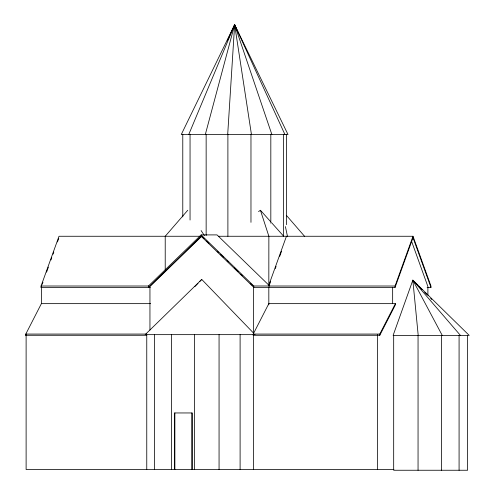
<?xml version="1.0" encoding="UTF-8"?>
<svg xmlns="http://www.w3.org/2000/svg" width="495" height="495" viewBox="0 0 495 495"><rect width="100%" height="100%" fill="white"/><g stroke="black" fill="none" stroke-linecap="round" stroke-linejoin="round"><path stroke-width="0.74" d="M227.694 134.529L234.642 24.75L288.016 134.529L181.263 134.529L234.642 24.75L284.928 134.529M205.314 134.529L234.642 24.75L237.025 30.455M233.646 27.677L234.642 24.75L271.873 134.529M150.282 287.409L41.066 287.409L41.066 286.017L59.01 236.263L200.289 236.263M41.066 287.409L41.388 286.512M42.168 284.359L42.947 282.2M46.573 272.145L48.386 267.114M50.979 259.931L51.752 257.771M53.052 254.183L53.825 252.023M57.457 241.968L58.75 238.373M268.5 286.017L286.444 236.263M269.342 285.077L270.635 281.482M275.3 268.55L276.074 266.397M279.706 256.336L281.519 251.305M201.137 234.902L253.811 285.999L269.695 285.999L217.02 234.902L201.137 234.902L148.463 285.999L148.463 287.36L201.137 236.263L253.811 287.36L395.066 287.409L395.066 286.017L413.009 236.263L218.419 236.263M395.066 287.409L413.009 237.656L430.953 287.409L427.092 287.409M188.744 134.529L234.642 24.75L235.038 26.241M227.273 40.831L234.642 24.75L251.448 134.529M146.545 335.282L25.796 335.282L25.796 334.069L41.388 303.645L41.388 287.261M25.796 335.282L26.117 334.651L26.117 469.52L393.94 469.52M253.545 286.512L253.545 333.438L268.822 303.645L395.387 303.645L395.387 304.858L379.795 335.282L253.223 335.282L253.545 334.651L253.545 469.52M379.795 335.282L379.795 334.069L395.387 303.645M187.735 210.264L165.219 236.263L165.219 269.849M194.807 286.63L198.006 283.313M199.609 281.649L201.75 279.44L253.545 333.086M201.75 279.44L145.159 334.651L255.061 334.651M203.952 238.398L201.75 236.263L149.948 286.512L149.948 330.035M258.538 211.582L260.426 210.264L270.548 221.568M201.137 236.263L201.75 236.263M41.066 286.017L148.748 286.017M269.268 286.017L395.066 286.017M41.388 303.645L150.604 303.645M25.796 334.069L146.545 334.069M253.997 334.069L379.795 334.069M206.706 241.071L208.909 243.212M217.175 251.231L218.276 252.302M220.485 254.436L223.239 257.109M227.094 260.853L228.201 261.923M234.259 267.801L238.12 271.545M240.873 274.218L242.525 275.82M250.241 283.307L252.444 285.442M417.7 285.139L412.842 280.17L393.123 335.387L469.204 335.387L412.842 280.17L418.207 335.387M418.782 286.246L422.018 289.556M424.716 292.316L426.876 294.525M430.656 298.392L431.733 299.494M271.563 222.694L283.709 236.263M286.487 215.461L304.53 236.263M460.43 335.387L412.842 280.17L442.227 335.387M201.1 230.552L204.441 235.626M413.009 236.263L430.953 286.017L430.953 287.409M411.568 241.251L427.89 286.512L427.89 295.453M260.426 210.264L268.865 236.263L268.822 285.157M285.411 226.605L287.44 236.263M467.608 335.387L467.608 470.25L393.68 470.25L393.68 335.387M459.082 335.387L459.082 470.25M441.398 335.387L441.398 470.25M418.052 335.387L418.052 470.25M392.653 287.261L392.653 303.645M377.376 334.651L377.376 469.52M286.506 134.213L286.506 224.668M283.499 134.213L283.499 236.263M270.821 134.213L270.821 223.121M268.822 287.261L268.822 304.858M253.811 285.999L253.811 287.36M253.223 334.069L253.223 335.282M250.971 134.213L250.971 222.348M240.106 334.651L240.106 469.52M227.892 134.213L227.892 236.263M219.062 334.651L219.062 469.52M206.149 134.213L206.149 235.49M194.591 334.651L194.591 469.52M192.215 469.52L192.215 412.954L174.531 412.954L174.531 469.52M191.881 412.954L191.881 469.52M190.049 134.213L190.049 220.028M182.779 134.213L182.779 216.934M174.865 412.954L174.865 469.52M171.536 334.651L171.536 469.52M154.471 334.651L154.471 469.52M146.761 334.651L146.761 469.52"/></g></svg>
